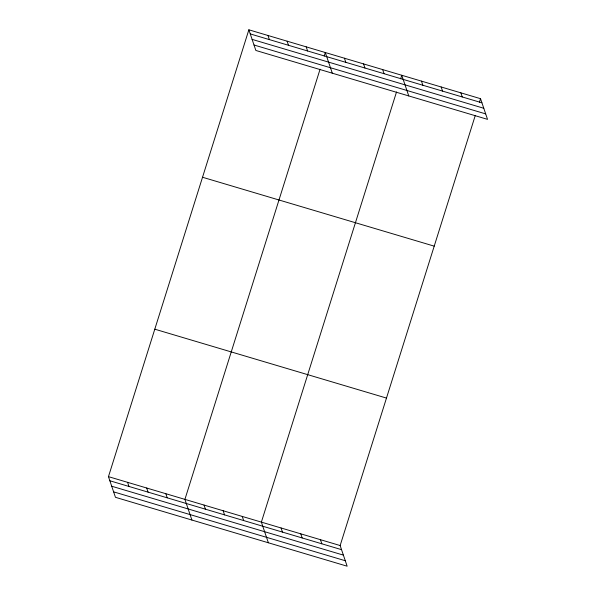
<?xml version="1.0" encoding="UTF-8"?>
<svg xmlns="http://www.w3.org/2000/svg" width="596" height="596" viewBox="0 0 596 596"><rect width="100%" height="100%" fill="white"/><g stroke="black" fill="none" stroke-linecap="round" stroke-linejoin="round"><path stroke-width="0.89" d="M475.303 115.371L340.145 545.541L347.14 566.2L115.46 497.31L108.465 476.644L248.86 29.8L480.54 98.69L487.535 119.356L255.855 50.459L248.86 29.8M320.074 69.211L184.916 499.381L191.912 520.04M324.209 56.046L325.312 52.537L332.307 73.196M396.526 91.948L261.376 522.118L268.371 542.777M400.668 78.776L401.771 75.267L408.767 95.934M479.437 102.199L480.54 98.69M250.26 33.92L481.933 102.81M252.101 39.381L483.781 108.271M254.008 45.005L485.688 113.896M202.528 177.258L434.208 246.148M154.796 329.186L386.476 398.076M108.465 476.644L340.145 545.541M109.865 480.771L341.538 549.661M111.705 486.224L343.385 555.122M113.612 491.849L345.293 560.739M460.85 92.834L462.243 96.954M441.152 86.979L442.552 91.099M421.461 81.123L422.855 85.243M382.654 69.583L384.048 73.71M363.545 63.899L364.938 68.026M344.428 58.214L345.822 62.342M306.202 46.853L307.596 50.973M287.086 41.169L288.486 45.289M267.976 35.484L269.37 39.604M320.454 539.685L321.847 543.805M300.757 533.83L302.157 537.95M281.066 527.974L282.459 532.094M242.259 516.434L243.652 520.554M223.15 510.75L224.543 514.87M204.033 505.065L205.426 509.185M165.807 493.697L167.2 497.816M146.691 488.012L148.091 492.14M127.581 482.328L128.974 486.455"/></g></svg>
